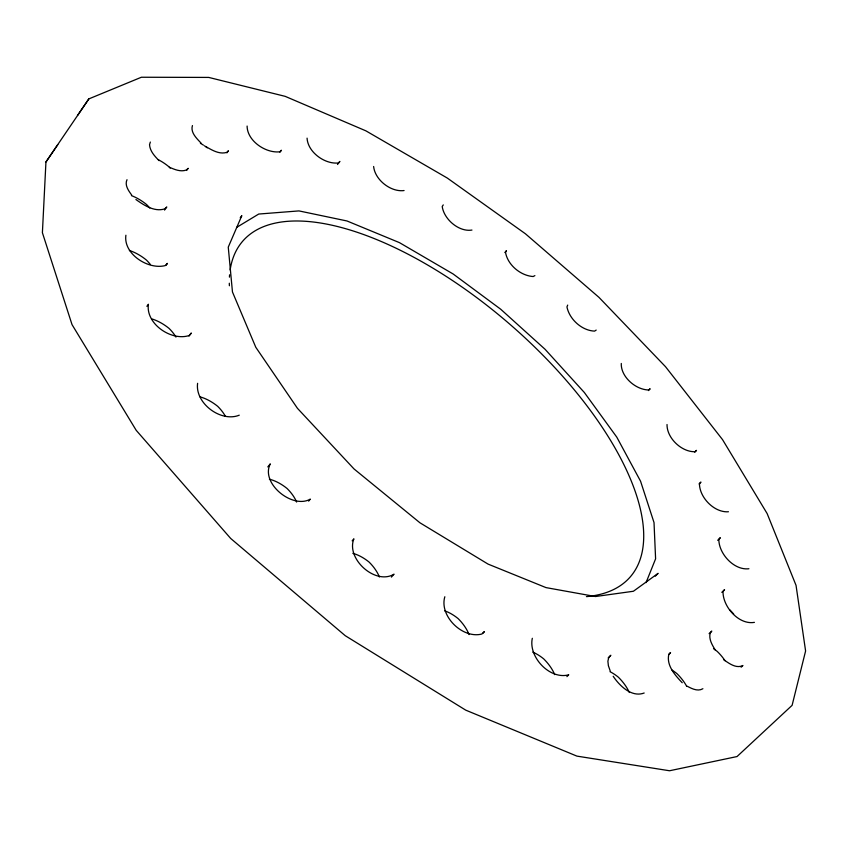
<?xml version="1.0" encoding="UTF-8"?>
<svg xmlns="http://www.w3.org/2000/svg" width="848" height="848" viewBox="0 0 848 848"><rect width="100%" height="100%" fill="white"/><g stroke="black" fill="none" stroke-linecap="round" stroke-linejoin="round"><path stroke-width="1.27" d="M88.839 98.898L45.94 162L42.4 232.723L72.027 324.614L136.199 430.318L230.677 538.448L345.242 635.693L465.732 710.147L576.926 756.119L669.549 770.758L737.029 756.554L792.106 705.335L805.6 650.978L796.039 585.364L767.133 513.559L722.538 439.635L665.532 366.718L598.974 297.372L525.421 233.783L447.288 178.048L365.901 130.857L285.151 96.343L208.746 77.422L141.383 77.242L88.839 98.898L77.507 115.519M373.629 166.484C374.911 179.829 390.843 192.358 404.083 190.546M307.071 138.139C307.771 152.174 324.922 164.586 338.522 162.943L339.868 161.427L337.515 164.48M197.605 383.328C194.849 403.182 220.925 422.686 239.263 415.181M247.107 126.045C247.139 140.885 265.774 153.499 279.872 151.792L281.419 150.244L279.935 152.216M667.026 424.519C666.751 437.992 681.612 452.196 695.095 451.719L696.505 450.352L694.735 452.175M192.432 125.568C190.228 132.564 196.842 138.542 201.135 143.185M125.896 235.235C123.193 253.923 148.188 270.035 165.243 265.583L167.438 263.389L165.954 265.392M150.34 142.051L149.534 144.701C149.958 151.188 154.728 156.223 159.053 160.632M621.287 363.463C620.641 376.682 635.703 389.868 648.656 389.953L650.14 388.755L648.444 390.578M532.321 638.29C528.198 656.871 549.769 679.99 568.732 674.817L566.909 676.64M127.009 179.702C124.455 185.15 128.536 190.758 131.663 194.998M567.694 305.079L566.952 306.934C569.421 319.304 581.876 330.646 594.607 331.112L596.197 330.073M646.049 582.618L655.599 558.832L654.02 522.58L640.558 481.208L616.772 437.123L584.346 392.497L545.063 349.281L500.712 309.234L453.161 273.999L399.44 242.634L347.002 220.978L298.952 210.908L258.714 214.046L236.539 227.455M444.829 596.748C439.073 615.987 462.52 639.074 481.834 634.028L484.42 631.59L482.607 633.488M443.26 204.909L442.211 206.52C443.992 219.314 458.969 232.214 471.954 230.062M45.94 162L57.77 144.648M186.645 170.448L188.203 168.307L186.253 170.045C180.571 172.102 174.571 169.505 169.367 167.215M164.523 210.092L166.791 206.986L164.692 208.915C154.336 212.148 144.043 205.248 135.913 199.524M226.935 152.831L228.451 150.774L226.692 152.396C219.378 154.622 212.095 150.16 205.947 146.651M146.874 306.329L148.411 304.262C145.485 323.724 171.338 341.415 189.146 335.532L191.341 333.031L189.009 336.084M240.238 217.756L241.828 215.646L228.26 247.139L232.469 291.988L255.799 347.288L297.447 408.312L354.051 468.965L419.93 522.781L488.066 564.1L545.985 587.6L595.466 596.526L633.403 591.257L658.101 573.354L655.313 576.163M267.798 466.909L270.321 463.867C260.177 483.137 292.454 509.425 310.357 499.112L308.64 501.115M504.836 252.566L506.426 250.679L505.535 252.397C507.645 264.936 520.587 275.685 533.148 276.533L534.887 275.621M352.164 540.823L353.902 538.83C345.761 558.694 375.367 585.512 394.044 574.17L391.384 577.106M699.134 483.932L700.936 482.088L699.462 483.593C699.367 497.447 714.334 512.881 728.443 511.757M717.673 540.324L720.323 537.685L718.839 539.392C718.754 553.765 734.092 570.609 748.922 568.743M608.164 657.9L610.836 655.25L608.726 657.656L607.889 661.207L608.376 665.68L610.178 670.821M721.796 592.36L724.552 589.667L723.026 591.597C722.729 606.627 738.756 625.103 754.423 622.368M668.701 654.327L670.556 652.536L668.712 654.836C666.486 665.797 675.241 675.39 682.227 682.757M709.098 633.668L711.79 631.071L710.158 633.202C708.642 639.265 712.225 645.042 715.267 650.003M741.11 667.217L742.933 665.5C736.17 668.934 728.951 663.316 723.556 659.596M702.897 688.724C697.83 691.777 691.851 688.693 687.219 686.223M644.173 693.007C631.728 697.734 619.612 685.873 613.199 676.291M230.147 269.961A256.361 112.106 40.9 0 1 521.912 334.981A256.361 112.106 40.9 0 1 586.445 596.621M229.384 285.744A256.361 112.106 40.9 0 1 229.31 283.221M229.426 277.148A256.361 112.106 40.9 0 1 229.585 274.805M729.704 609.797A24.348 10.038 45.7 0 1 733.679 614.047M725.04 660.73A25.493 10.929 46.2 0 0 717.344 651.529A25.398 10.886 46.3 0 0 713.55 648.688M686.7 686.329A26.648 11.989 46.4 0 0 676.937 673.641A26.553 11.936 46.5 0 0 671.955 670.026M629.333 692.509A27.687 13.08 46.1 0 0 618.362 677.202A27.581 13.017 46.2 0 0 610.009 671.69M554.709 674.626A28.493 14.077 45.3 0 0 543.685 658.864A28.397 14.024 45.4 0 0 532.788 652.144M469.029 634.569A29.044 14.861 43.8 0 0 458.132 618.605A28.938 14.798 43.9 0 0 444.575 610.804M200.404 143.312A24.03 9.847 36.3 0 1 203.403 145.103M204.389 145.75A24.03 9.847 36.3 0 1 207.294 147.817M170.183 168.137A25.281 10.77 35.7 0 0 168.593 166.505A25.164 10.738 35.8 0 0 158.353 159.742M149.767 207.993A26.458 11.819 35.5 0 0 146.577 204.548A26.341 11.777 35.5 0 0 131.408 195.612M150.403 264.534A27.539 12.911 35.7 0 0 146.333 259.997A27.412 12.868 35.7 0 0 129.394 250.489M151.633 318.859A28.291 13.897 36.4 0 1 169.102 328.441A28.408 13.95 36.4 0 1 175.96 337.08M200.022 396.864A28.864 14.713 37.8 0 1 217.745 406.372A28.991 14.766 37.7 0 1 225.441 416.4M296.62 502.058A29.33 15.285 39.7 0 0 287.122 488.533A29.214 15.232 39.8 0 0 269.41 479.215M379.395 577A29.373 15.349 41.8 0 0 369.134 562.118A29.267 15.285 41.9 0 0 352.842 553.352"/></g></svg>
